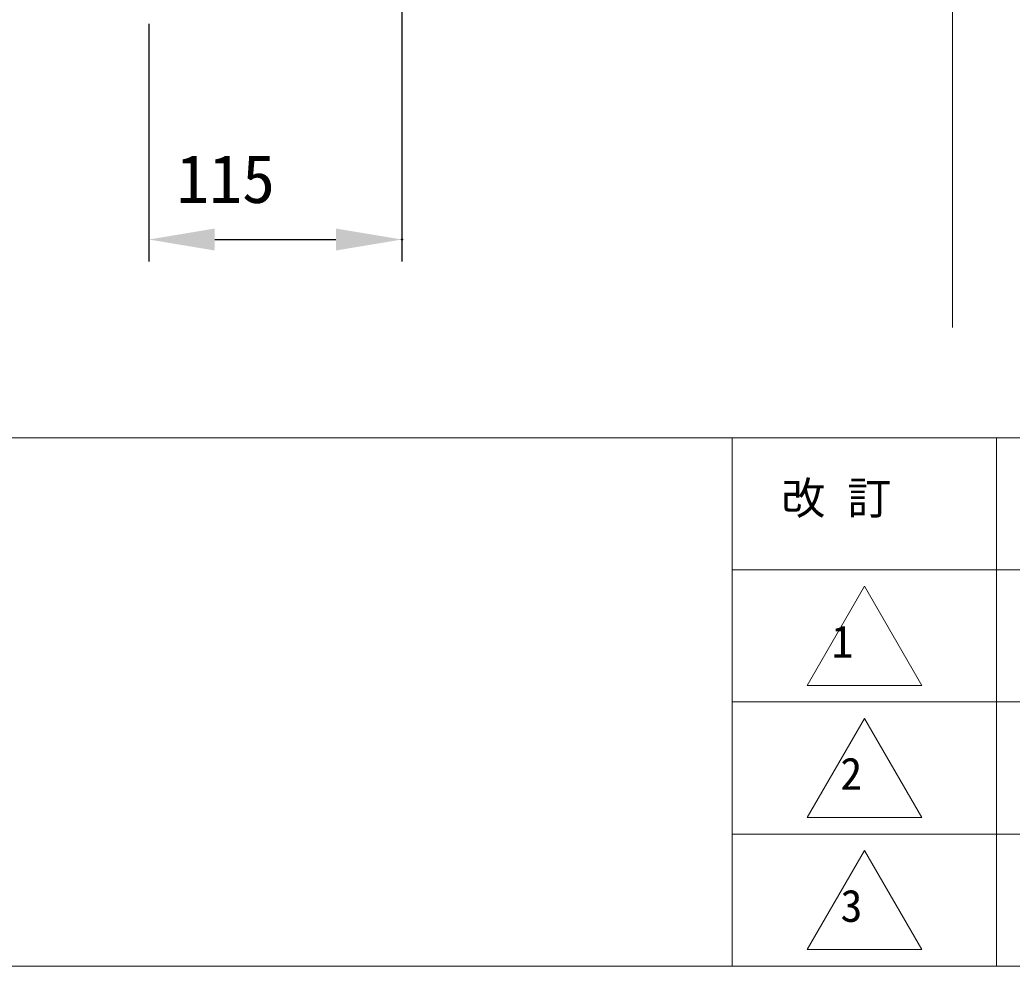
# Model space of a CAD drawing. Units: millimetres, scale not verified. Extents: x -203 to 203, y -143 to 143.
# Drawn here: x -110.35 to -65.29, y -138 to -95.02 of the extents above; entities that cross this region are included whole.
import ezdxf
from ezdxf.enums import TextEntityAlignment as Align

# ---------------------------------------------------------------- set-up
doc = ezdxf.new("R2010")
doc.units = ezdxf.units.MM
doc.header["$LTSCALE"] = 0.25
doc.header["$PDMODE"] = 32
doc.header["$PDSIZE"] = 0.05
doc.layers.add('0-1_ﾃﾞﾌｫﾙﾄ', color=7, linetype='Continuous', lineweight=18)
doc.layers.add('0-2_DEFPOINTS', color=7, linetype='Continuous')
doc.styles.add('ＭＳ ゴシック', font='')
doc.styles.get('ＭＳ ゴシック').set_extended_font_data('MS Gothic')

# ---------------------------------------------------------------- blocks, each defined once
blk = doc.blocks.new('D28')
at = {"layer": '0-1_ﾃﾞﾌｫﾙﾄ', "lineweight": 25}
for p, q in [((117, 54.4892), (117, 42.5)), ((105.5, 53.3), (105.5, 42.5)), ((108.4998, 43.5), (114.0002, 43.5))]:
    blk.add_line(p, q, dxfattribs=at)
at = {"layer": '0-1_ﾃﾞﾌｫﾙﾄ'}
for points in [[(108.4998, 44), (108.4998, 43), (105.5, 43.5)], [(114.0002, 43), (114.0002, 44), (117, 43.5)]]:
    blk.add_solid(points, dxfattribs=at)
at = {"layer": '0-2_DEFPOINTS'}
for p in [(117, 55.9892), (105.5, 54.8), (117, 43.5)]:
    blk.add_point(p, dxfattribs=at)
at = {"layer": '0-1_ﾃﾞﾌｫﾙﾄ', "style": 'ＭＳ ゴシック'}
blk.add_text('115', height=2.199, dxfattribs=at).set_placement((106.75, 44.5), align=Align.BOTTOM_LEFT)

msp = doc.modelspace()

# ---------------------------------------------------------------- linework, layer by layer
at = {"layer": '0-1_ﾃﾞﾌｫﾙﾄ'}
for p, q in [((-68, 133), (-68, -109)), ((198, -114), (-198, -114)), ((-78, -114), (-78, -138)), ((-66, -114), (-66, -138)), ((198, -120), (-78, -120)), ((12, -126), (-78, -126)), ((12, -132), (-78, -132))]:
    msp.add_line(p, q, dxfattribs=at)
for points in [[(-198, -138), (198, -138), (198, 138), (-198, 138)], [(-72, -120.75), (-74.5981, -125.25), (-69.4019, -125.25)], [(-72, -126.75), (-74.5981, -131.25), (-69.4019, -131.25)], [(-72, -132.75), (-74.5981, -137.25), (-69.4019, -137.25)]]:
    msp.add_lwpolyline(points, close=True, dxfattribs=at)

# ---------------------------------------------------------------- block references
msp.add_blockref('D28', (-210, -148.5), dxfattribs=at)

# ---------------------------------------------------------------- texts
at = {"layer": '0-1_ﾃﾞﾌｫﾙﾄ', "style": 'ＭＳ ゴシック'}
for s, p in [('改 訂', (-75.7778, -117.9133)), ('1', (-73.4978, -124.4298)), ('2', (-73.0978, -130.4298)), ('3', (-73.0878, -136.4298))]:
    msp.add_text(s, height=1.466, dxfattribs=at).set_placement(p, align=Align.BOTTOM_LEFT)

doc.saveas('drawing.dxf')
